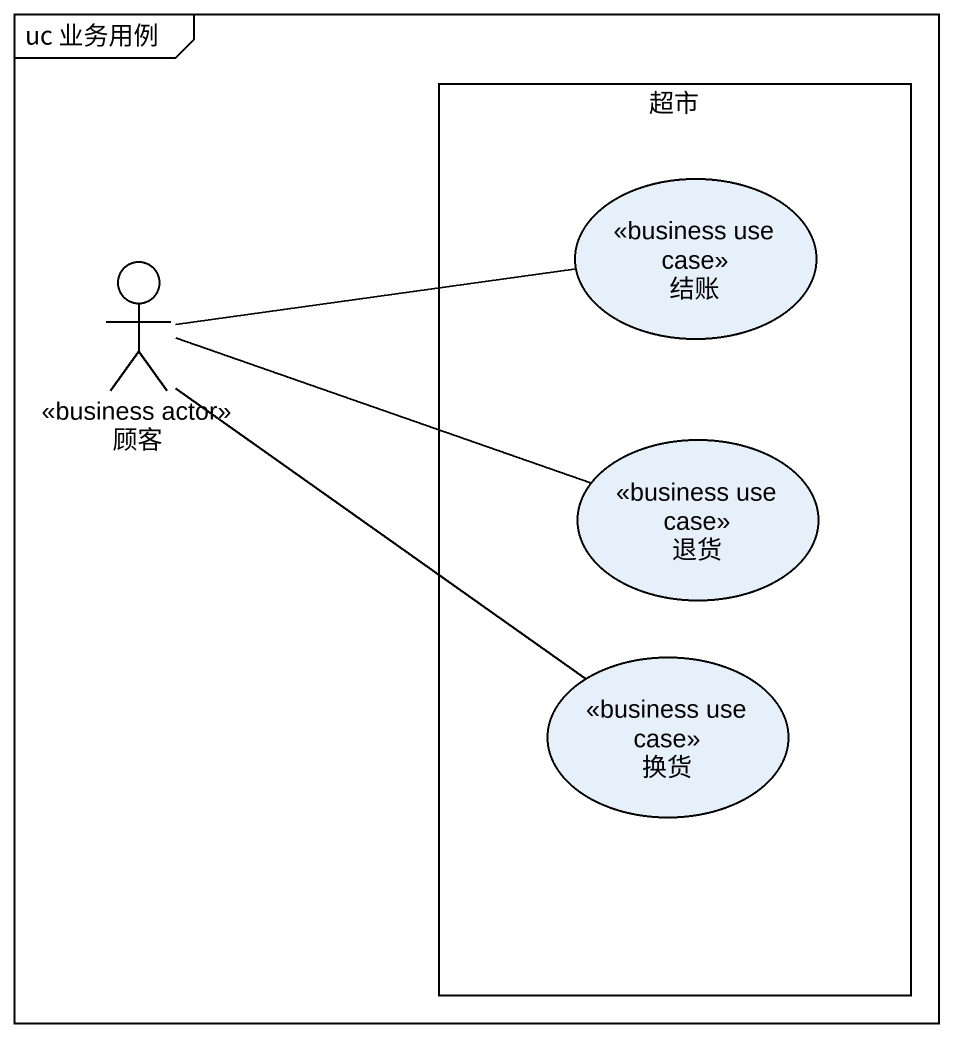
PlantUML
@startuml
mainframe uc 业务用例
rectangle 超市 {
  usecase 结账 <<business use case>>
  usecase 退货 <<business use case>>
  usecase 换货 <<business use case>>
}
actor 顾客 <<business actor>>
顾客 -right- 结账
顾客 -right- 退货
顾客 -- 换货
@enduml
